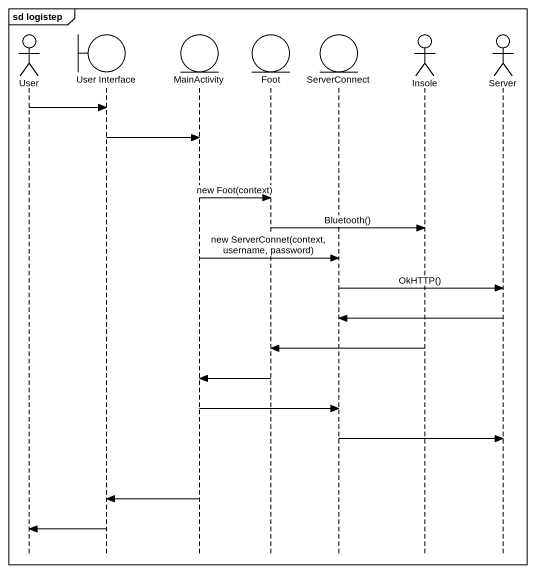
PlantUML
@startuml
mainframe sd logistep
hide footbox
actor User
boundary "User Interface" as User_Interface
entity MainActivity
entity Foot
entity ServerConnect
actor Insole
actor Server

User -> User_Interface
User_Interface -> MainActivity
MainActivity -> Foot : new Foot(context)
Foot -> Insole : Bluetooth()
MainActivity -> ServerConnect : new ServerConnet(context, username, password)
ServerConnect -> Server : OkHTTP()
Server -> ServerConnect
Insole -> Foot
Foot -> MainActivity
MainActivity -> ServerConnect
ServerConnect -> Server
MainActivity -> User_Interface
User_Interface -> User
@enduml
